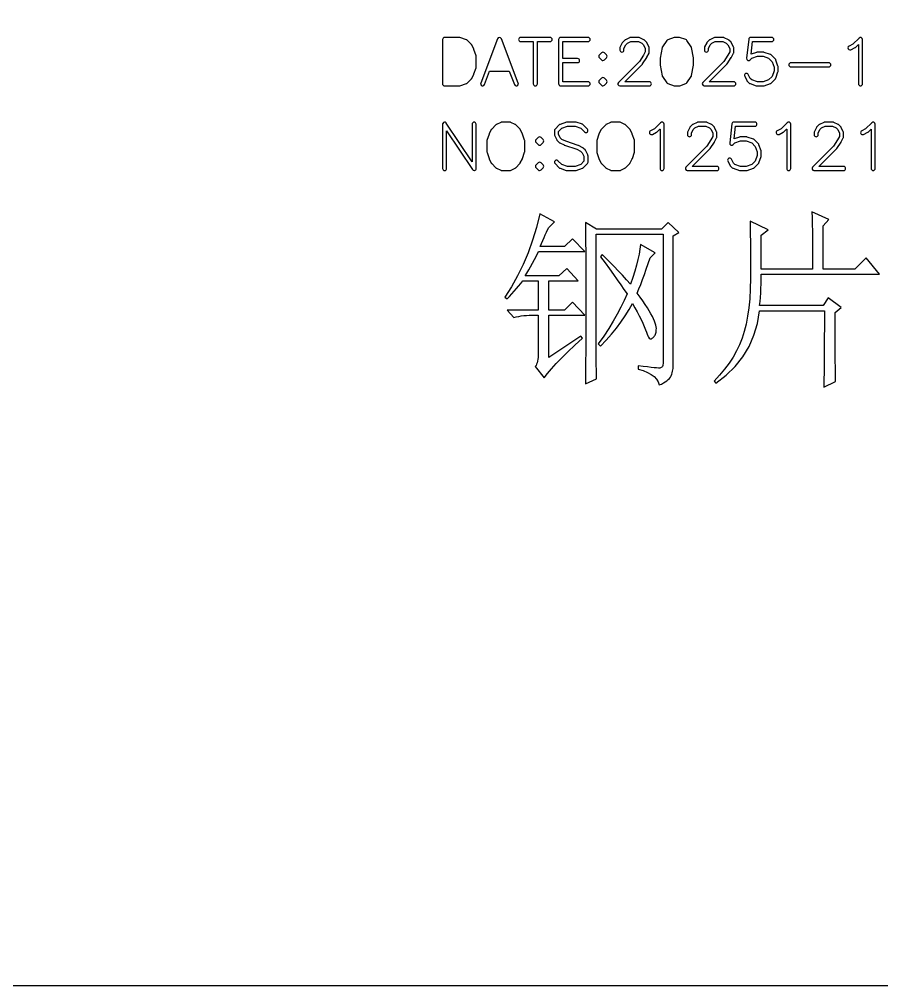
# Model space of a CAD drawing. Extents: x -190 to 190, y -140 to 140.
# Drawn here: x -86.2 to -22.4, y -140 to -68.4 of the extents above; entities that cross this region are included whole.
import ezdxf

# ---------------------------------------------------------------- set-up
doc = ezdxf.new("R2010")
doc.units = 0
doc.header["$MEASUREMENT"] = 0
doc.layers.get('0').update_dxf_attribs({"linetype": 'CONTINUOUS'})

msp = doc.modelspace()

# ---------------------------------------------------------------- linework, layer by layer
for points in [[(-189.999004, 135.00001, -0.414214), (-184.999004, 140), (-184.999004, 140), (185.000996, 140), (185.000996, 140, -0.414214), (190.000996, 135.00001), (190.000996, 135.00001), (190.000996, -135.00001), (190.000996, -135.00001, -0.414214), (185.000996, -140), (185.000996, -140), (-184.999004, -140), (-184.999004, -140, -0.414214), (-189.999004, -135.00001), (-189.999004, -135.00001), (-189.999004, 135.00001)], [(-53.571997, -69.79, 0.08168), (-53.62, -69.781997), (-53.62, -69.781997), (-54.712998, -69.781997), (-54.712998, -69.781997, 0.414214), (-54.862998, -69.931997), (-54.862998, -69.931997), (-54.862998, -73.201997), (-54.862998, -73.201997, 0.437807), (-54.712998, -73.363999), (-54.712998, -73.363999), (-53.62, -73.363999), (-53.62, -73.363999, 0.08168), (-53.571997, -73.356001), (-53.571997, -73.356001), (-53.102998, -73.198994), (-53.102998, -73.198994), (-53.1, -73.197998), (-53.1, -73.197998, 0.110021), (-53.045, -73.163003), (-53.045, -73.163003), (-52.731997, -72.851001), (-52.731997, -72.851001), (-52.731001, -72.849995), (-52.731001, -72.849995, 0.078239), (-52.703999, -72.811997), (-52.703999, -72.811997), (-52.547998, -72.498999), (-52.547998, -72.498999, 0.036011), (-52.54, -72.479004), (-52.54, -72.479004), (-52.386997, -72.02), (-52.386997, -72.02), (-52.386001, -72.019004), (-52.386001, -72.019004, 0.09386), (-52.375996, -71.964004), (-52.375996, -71.964004), (-52.375996, -71.181997), (-52.375996, -71.181997, 0.080077), (-52.383999, -71.135), (-52.383999, -71.135), (-52.537998, -70.671997), (-52.537998, -70.671997), (-52.537998, -70.671001), (-52.537998, -70.671001, 0.043398), (-52.547998, -70.647002), (-52.547998, -70.647002), (-52.701997, -70.338003), (-52.701997, -70.338003), (-52.701997, -70.336997), (-52.701997, -70.336997, 0.086601), (-52.731997, -70.295), (-52.731997, -70.295), (-53.045, -69.982998), (-53.045, -69.982998, 0.115361), (-53.102998, -69.946997), (-53.102998, -69.946997), (-53.571997, -69.79)], [(-50.511001, -69.879004, 0.69072), (-50.791001, -69.879004), (-50.791001, -69.879004), (-52.041001, -73.160996), (-52.041001, -73.160996, 1.000046), (-51.761001, -73.266997), (-51.761001, -73.266997), (-51.381001, -72.27), (-51.381001, -72.27), (-49.920996, -72.27), (-49.920996, -72.27), (-49.541001, -73.266997), (-49.541001, -73.266997, 1.000046), (-49.261001, -73.160996), (-49.261001, -73.160996), (-50.511001, -69.879004)], [(-46.901001, -70.082002, 1), (-46.901001, -69.781997), (-46.901001, -69.781997), (-49.088003, -69.781997), (-49.088003, -69.781997, 1), (-49.088003, -70.082002), (-49.088003, -70.082002), (-48.145, -70.082002), (-48.145, -70.082002), (-48.145, -73.214004), (-48.145, -73.214004, 1), (-47.845, -73.214004), (-47.845, -73.214004), (-47.845, -70.082002), (-47.845, -70.082002), (-46.901001, -70.082002)], [(-44.087998, -70.082002, 1), (-44.087998, -69.781997), (-44.087998, -69.781997), (-46.12, -69.781997), (-46.12, -69.781997, 0.414214), (-46.27, -69.931997), (-46.27, -69.931997), (-46.27, -73.201997), (-46.27, -73.201997, 0.437807), (-46.12, -73.363999), (-46.12, -73.363999), (-44.087998, -73.363999), (-44.087998, -73.363999, 1), (-44.087998, -73.063999), (-44.087998, -73.063999), (-45.97, -73.063999), (-45.97, -73.063999), (-45.97, -71.645), (-45.97, -71.645), (-44.87, -71.645), (-44.87, -71.645, 1), (-44.87, -71.345), (-44.87, -71.345), (-45.97, -71.345), (-45.97, -71.345), (-45.97, -70.082002), (-45.97, -70.082002), (-44.087998, -70.082002)], [(-40.270999, -69.797998, 0.116434), (-40.337998, -69.781997), (-40.337998, -69.781997), (-40.963003, -69.781997), (-40.963003, -69.781997, 0.116431), (-41.03, -69.797998), (-41.03, -69.797998), (-41.333003, -69.95), (-41.333003, -69.95), (-41.335, -69.950996), (-41.335, -69.950996, 0.095639), (-41.382002, -69.982998), (-41.382002, -69.982998), (-41.531997, -70.133003), (-41.531997, -70.133003, 0.094865), (-41.566001, -70.178003), (-41.566001, -70.178003), (-41.715, -70.476001), (-41.715, -70.476001), (-41.715, -70.477002), (-41.715, -70.477002, 0.141461), (-41.737998, -70.556997), (-41.737998, -70.556997), (-41.737998, -70.713999), (-41.737998, -70.713999, 1), (-41.437998, -70.713999), (-41.437998, -70.713999), (-41.437998, -70.592002), (-41.437998, -70.592002), (-41.437002, -70.591001), (-41.437002, -70.591001), (-41.308003, -70.332998), (-41.308003, -70.332998), (-41.187002, -70.211997), (-41.187002, -70.211997), (-41.185, -70.211001), (-41.185, -70.211001), (-40.927998, -70.082002), (-40.927998, -70.082002), (-40.373, -70.082002), (-40.373, -70.082002), (-40.117, -70.211001), (-40.117, -70.211001), (-40.115, -70.211997), (-40.115, -70.211997), (-39.993, -70.334004), (-39.993, -70.334004), (-39.863999, -70.591001), (-39.863999, -70.591001), (-39.863, -70.592002), (-39.863, -70.592002), (-39.863, -70.834004), (-39.863, -70.834004), (-39.997, -71.101001), (-39.997, -71.101001), (-39.997, -71.102002), (-39.997, -71.102002), (-40.298, -71.553999), (-40.298, -71.553999), (-40.298, -71.555005), (-40.298, -71.555005), (-41.851001, -73.108003), (-41.851001, -73.108003, 0.668179), (-41.745, -73.363999), (-41.745, -73.363999), (-39.557, -73.363999), (-39.557, -73.363999, 1), (-39.557, -73.063999), (-39.557, -73.063999), (-41.382998, -73.063999), (-41.382998, -73.063999), (-40.075, -71.755996), (-40.075, -71.755996, 0.047493), (-40.057, -71.733994), (-40.057, -71.733994), (-39.745, -71.264995), (-39.745, -71.264995, 0.030634), (-39.735999, -71.248999), (-39.735999, -71.248999), (-39.582, -70.942998), (-39.582, -70.942998), (-39.581001, -70.942002), (-39.581001, -70.942002, 0.125503), (-39.563, -70.869995), (-39.563, -70.869995), (-39.563, -70.556997), (-39.563, -70.556997, 0.116425), (-39.579001, -70.490005), (-39.579001, -70.490005), (-39.735999, -70.178003), (-39.735999, -70.178003, 0.080616), (-39.763999, -70.138999), (-39.763999, -70.138999), (-39.919998, -69.982998), (-39.919998, -69.982998, 0.080611), (-39.958999, -69.955), (-39.958999, -69.955), (-40.270999, -69.797998)], [(-37.322, -69.79, 0.081676), (-37.37, -69.781997), (-37.37, -69.781997), (-37.682, -69.781997), (-37.682, -69.781997, 0.081676), (-37.73, -69.79), (-37.73, -69.79), (-38.198999, -69.946997), (-38.198999, -69.946997, 0.166169), (-38.275999, -70.005996), (-38.275999, -70.005996), (-38.587998, -70.473999), (-38.587998, -70.473999, 0.096515), (-38.61, -70.527002), (-38.61, -70.527002), (-38.767, -71.308999), (-38.767, -71.308999, 0.050364), (-38.770002, -71.338994), (-38.770002, -71.338994), (-38.770002, -71.806997), (-38.770002, -71.806997, 0.05038), (-38.767, -71.837002), (-38.767, -71.837002), (-38.61, -72.618999), (-38.61, -72.618999, 0.096515), (-38.587998, -72.672002), (-38.587998, -72.672002), (-38.275999, -73.140005), (-38.275999, -73.140005, 0.166164), (-38.198999, -73.198994), (-38.198999, -73.198994), (-37.73, -73.356001), (-37.73, -73.356001, 0.054804), (-37.698, -73.362998), (-37.698, -73.362998), (-37.682, -73.363999), (-37.682, -73.363999), (-37.37, -73.363999), (-37.37, -73.363999, 0.092299), (-37.315999, -73.353999), (-37.315999, -73.353999), (-37.313, -73.352998), (-37.313, -73.352998), (-36.853, -73.198994), (-36.853, -73.198994, 0.166166), (-36.775999, -73.140005), (-36.775999, -73.140005), (-36.775, -73.138999), (-36.775, -73.138999), (-36.463, -72.672002), (-36.463, -72.672002, 0.118703), (-36.439001, -72.605996), (-36.439001, -72.605996), (-36.438, -72.605), (-36.438, -72.605), (-36.284998, -71.836001), (-36.284998, -71.836001, 0.06377), (-36.282, -71.797998), (-36.282, -71.797998), (-36.282, -71.338994), (-36.282, -71.338994, 0.06738), (-36.287, -71.299004), (-36.287, -71.299004), (-36.287, -71.298003), (-36.287, -71.298003), (-36.440999, -70.528003), (-36.440999, -70.528003, 0.100503), (-36.463999, -70.472998), (-36.463999, -70.472998), (-36.463999, -70.472002), (-36.463999, -70.472002), (-36.775999, -70.005996), (-36.775999, -70.005996, 0.182457), (-36.862002, -69.944004), (-36.862002, -69.944004), (-36.865, -69.943003), (-36.865, -69.943003), (-37.322, -69.79)], [(-34.021001, -69.797998, 0.116434), (-34.088, -69.781997), (-34.088, -69.781997), (-34.713, -69.781997), (-34.713, -69.781997, 0.116434), (-34.78, -69.797998), (-34.78, -69.797998), (-35.083, -69.95), (-35.083, -69.95), (-35.085, -69.950996), (-35.085, -69.950996, 0.095635), (-35.132, -69.982998), (-35.132, -69.982998), (-35.282002, -70.133003), (-35.282002, -70.133003, 0.094857), (-35.316001, -70.178003), (-35.316001, -70.178003), (-35.464998, -70.476001), (-35.464998, -70.476001), (-35.464998, -70.477002), (-35.464998, -70.477002, 0.141461), (-35.487998, -70.556997), (-35.487998, -70.556997), (-35.487998, -70.713999), (-35.487998, -70.713999, 1), (-35.188, -70.713999), (-35.188, -70.713999), (-35.188, -70.592002), (-35.188, -70.592002), (-35.187, -70.591001), (-35.187, -70.591001), (-35.057998, -70.332998), (-35.057998, -70.332998), (-34.937002, -70.211997), (-34.937002, -70.211997), (-34.935002, -70.211001), (-34.935002, -70.211001), (-34.678, -70.082002), (-34.678, -70.082002), (-34.123, -70.082002), (-34.123, -70.082002), (-33.867002, -70.211001), (-33.867002, -70.211001), (-33.865, -70.211997), (-33.865, -70.211997), (-33.743, -70.334004), (-33.743, -70.334004), (-33.613999, -70.591001), (-33.613999, -70.591001), (-33.613, -70.592002), (-33.613, -70.592002), (-33.613, -70.834004), (-33.613, -70.834004), (-33.747, -71.101001), (-33.747, -71.101001), (-33.747, -71.102002), (-33.747, -71.102002), (-34.047998, -71.553999), (-34.047998, -71.553999), (-34.047998, -71.555005), (-34.047998, -71.555005), (-35.601001, -73.108003), (-35.601001, -73.108003, 0.668174), (-35.494998, -73.363999), (-35.494998, -73.363999), (-33.307002, -73.363999), (-33.307002, -73.363999, 1), (-33.307002, -73.063999), (-33.307002, -73.063999), (-35.133, -73.063999), (-35.133, -73.063999), (-33.826001, -71.756997), (-33.826001, -71.756997, 0.049861), (-33.806997, -71.733994), (-33.806997, -71.733994), (-33.495002, -71.264995), (-33.495002, -71.264995, 0.030634), (-33.486001, -71.248999), (-33.486001, -71.248999), (-33.332002, -70.942998), (-33.332002, -70.942998), (-33.330999, -70.942002), (-33.330999, -70.942002, 0.125499), (-33.312998, -70.869995), (-33.312998, -70.869995), (-33.312998, -70.556997), (-33.312998, -70.556997, 0.116421), (-33.328999, -70.490005), (-33.328999, -70.490005), (-33.486001, -70.178003), (-33.486001, -70.178003, 0.080618), (-33.514001, -70.138999), (-33.514001, -70.138999), (-33.67, -69.982998), (-33.67, -69.982998, 0.080612), (-33.709001, -69.955), (-33.709001, -69.955), (-34.021001, -69.797998)], [(-30.495, -70.082002, 1), (-30.495, -69.781997), (-30.495, -69.781997), (-32.057, -69.781997), (-32.057, -69.781997, 0.381314), (-32.205999, -69.914995), (-32.205999, -69.914995), (-32.362, -71.322002), (-32.362, -71.322002, 0.738739), (-32.099001, -71.437002), (-32.099001, -71.437002), (-32.097998, -71.436001), (-32.097998, -71.436001), (-31.975999, -71.313003), (-31.975999, -71.313003), (-31.973999, -71.312002), (-31.973999, -71.312002), (-31.565, -71.176001), (-31.565, -71.176001), (-31.143, -71.176001), (-31.143, -71.176001), (-30.734001, -71.312002), (-30.734001, -71.312002), (-30.732, -71.313003), (-30.732, -71.313003), (-30.469001, -71.576001), (-30.469001, -71.576001), (-30.333, -71.985), (-30.333, -71.985), (-30.332, -71.985996), (-30.332, -71.985996), (-30.332, -72.251997), (-30.332, -72.251997), (-30.468, -72.662002), (-30.468, -72.662002), (-30.468, -72.663003), (-30.468, -72.663003), (-30.731001, -72.925), (-30.731001, -72.925), (-30.732, -72.926001), (-30.732, -72.926001), (-31.144001, -73.063999), (-31.144001, -73.063999), (-31.564001, -73.063999), (-31.564001, -73.063999), (-31.975999, -72.926001), (-31.975999, -72.926001), (-32.090999, -72.811001), (-32.090999, -72.811001), (-32.090999, -72.81), (-32.090999, -72.81), (-32.235999, -72.521997), (-32.235999, -72.521997, 0.99996), (-32.503999, -72.655996), (-32.503999, -72.655996), (-32.35, -72.962998), (-32.35, -72.962998), (-32.349001, -72.963999), (-32.349001, -72.963999, 0.088131), (-32.318999, -73.007002), (-32.318999, -73.007002), (-32.170002, -73.156001), (-32.170002, -73.156001, 0.132104), (-32.105, -73.198994), (-32.105, -73.198994), (-31.645, -73.352998), (-31.645, -73.352998), (-31.642002, -73.353999), (-31.642002, -73.353999, 0.092299), (-31.588, -73.363999), (-31.588, -73.363999), (-31.12, -73.363999), (-31.12, -73.363999, 0.081676), (-31.072, -73.356001), (-31.072, -73.356001), (-30.602998, -73.198994), (-30.602998, -73.198994), (-30.6, -73.197998), (-30.6, -73.197998, 0.110022), (-30.545, -73.163003), (-30.545, -73.163003), (-30.232, -72.851001), (-30.232, -72.851001, 0.116969), (-30.196001, -72.792002), (-30.196001, -72.792002), (-30.043, -72.332002), (-30.043, -72.332002), (-30.042, -72.330996), (-30.042, -72.330996, 0.09386), (-30.032, -72.275996), (-30.032, -72.275996), (-30.032, -71.964004), (-30.032, -71.964004, 0.080094), (-30.04, -71.916997), (-30.04, -71.916997), (-30.193999, -71.452998), (-30.193999, -71.452998), (-30.193999, -71.451997), (-30.193999, -71.451997, 0.12444), (-30.232, -71.388999), (-30.232, -71.388999), (-30.545, -71.075996), (-30.545, -71.075996, 0.11697), (-30.603999, -71.039995), (-30.603999, -71.039995), (-31.063999, -70.886997), (-31.063999, -70.886997), (-31.066001, -70.886001), (-31.066001, -70.886001, 0.092295), (-31.12, -70.876001), (-31.12, -70.876001), (-31.588, -70.876001), (-31.588, -70.876001, 0.080087), (-31.635002, -70.883999), (-31.635002, -70.883999), (-32.023, -71.012998), (-32.023, -71.012998), (-32.026001, -71.012998), (-32.026001, -71.012998), (-31.923, -70.082002), (-31.923, -70.082002), (-30.495, -70.082002)], [(-23.782, -69.931997, 0.668187), (-24.038, -69.826001), (-24.038, -69.826001), (-24.49, -70.277998), (-24.49, -70.277998), (-24.78, -70.422998), (-24.78, -70.422998, 1.000007), (-24.645999, -70.690996), (-24.645999, -70.690996), (-24.334001, -70.534995), (-24.334001, -70.534995, 0.094851), (-24.289001, -70.501001), (-24.289001, -70.501001), (-24.083, -70.295), (-24.083, -70.295), (-24.082, -70.295), (-24.082, -70.295), (-24.082, -73.214004), (-24.082, -73.214004, 1), (-23.782, -73.214004), (-23.782, -73.214004), (-23.782, -69.931997)], [(-42.888999, -70.92, 0.414227), (-43.101001, -70.92), (-43.101001, -70.92), (-43.256997, -71.075996), (-43.256997, -71.075996, 0.411464), (-43.257998, -71.286997), (-43.257998, -71.286997), (-43.256997, -71.287998), (-43.256997, -71.287998), (-43.101001, -71.445005), (-43.101001, -71.445005, 0.433647), (-42.881997, -71.437998), (-42.881997, -71.437998), (-42.732002, -71.287998), (-42.732002, -71.287998, 0.433662), (-42.738999, -71.069004), (-42.738999, -71.069004), (-42.74, -71.067998), (-42.74, -71.067998), (-42.888999, -70.92)], [(-26.276001, -71.957002, 1), (-26.276001, -71.657002), (-26.276001, -71.657002), (-29.088, -71.657002), (-29.088, -71.657002, 1), (-29.088, -71.957002), (-29.088, -71.957002), (-26.276001, -71.957002)], [(-42.888999, -72.794995, 0.4142), (-43.101001, -72.794995), (-43.101001, -72.794995), (-43.256997, -72.950996), (-43.256997, -72.950996, 0.414234), (-43.256997, -73.163003), (-43.256997, -73.163003), (-43.101001, -73.32), (-43.101001, -73.32, 0.433682), (-42.881997, -73.312998), (-42.881997, -73.312998), (-42.732002, -73.163003), (-42.732002, -73.163003, 0.433675), (-42.738999, -72.943999), (-42.738999, -72.943999), (-42.74, -72.943003), (-42.74, -72.943003), (-42.888999, -72.794995)], [(-52.375996, -76.201997, 1), (-52.676001, -76.201997), (-52.676001, -76.201997), (-52.676001, -78.988003), (-52.676001, -78.988003), (-54.588003, -76.118999), (-54.588003, -76.118999, 0.00834), (-54.591001, -76.114995), (-54.591001, -76.114995), (-54.591001, -76.113999), (-54.591001, -76.113999, 0.581421), (-54.851001, -76.141997), (-54.851001, -76.141997), (-54.851001, -76.142998), (-54.851001, -76.142998, 0.101346), (-54.862998, -76.201997), (-54.862998, -76.201997), (-54.862998, -79.483999), (-54.862998, -79.483999, 1), (-54.563003, -79.483999), (-54.563003, -79.483999), (-54.563003, -76.697998), (-54.563003, -76.697998), (-52.656001, -79.559995), (-52.656001, -79.559995), (-52.655, -79.561001), (-52.655, -79.561001, 0.264054), (-52.526001, -79.634004), (-52.526001, -79.634004), (-52.507998, -79.632998), (-52.507998, -79.632998, 0.402429), (-52.375996, -79.471997), (-52.375996, -79.471997), (-52.375996, -76.201997)], [(-49.802998, -76.067998, 0.116438), (-49.87, -76.052002), (-49.87, -76.052002), (-50.495, -76.052002), (-50.495, -76.052002, 0.116431), (-50.561997, -76.067998), (-50.561997, -76.067998), (-50.873999, -76.225), (-50.873999, -76.225, 0.08061), (-50.912998, -76.252998), (-50.912998, -76.252998), (-51.226001, -76.564995), (-51.226001, -76.564995, 0.086609), (-51.256001, -76.606997), (-51.256001, -76.606997), (-51.256001, -76.608003), (-51.256001, -76.608003), (-51.41, -76.917002), (-51.41, -76.917002, 0.04339), (-51.42, -76.940996), (-51.42, -76.940996), (-51.42, -76.941997), (-51.42, -76.941997), (-51.573999, -77.405), (-51.573999, -77.405, 0.080077), (-51.582002, -77.451997), (-51.582002, -77.451997), (-51.582002, -78.234004), (-51.582002, -78.234004, 0.09386), (-51.571997, -78.289004), (-51.571997, -78.289004), (-51.571001, -78.29), (-51.571001, -78.29), (-51.417998, -78.748999), (-51.417998, -78.748999, 0.034518), (-51.41, -78.767998), (-51.41, -78.767998), (-51.41, -78.768999), (-51.41, -78.768999), (-51.253999, -79.081997), (-51.253999, -79.081997, 0.080615), (-51.226001, -79.121001), (-51.226001, -79.121001), (-50.912998, -79.433003), (-50.912998, -79.433003, 0.080608), (-50.873999, -79.461001), (-50.873999, -79.461001), (-50.561997, -79.617998), (-50.561997, -79.617998, 0.116431), (-50.495, -79.634004), (-50.495, -79.634004), (-49.87, -79.634004), (-49.87, -79.634004, 0.135349), (-49.793003, -79.612998), (-49.793003, -79.612998), (-49.791001, -79.612002), (-49.791001, -79.612002), (-49.49, -79.461001), (-49.49, -79.461001, 0.094863), (-49.445, -79.426997), (-49.445, -79.426997), (-49.138999, -79.121001), (-49.138999, -79.121001, 0.088129), (-49.108999, -79.077998), (-49.108999, -79.077998), (-49.107998, -79.076997), (-49.107998, -79.076997), (-48.953999, -78.768999), (-48.953999, -78.768999, 0.053495), (-48.942998, -78.739004), (-48.942998, -78.739004), (-48.942002, -78.737998), (-48.942002, -78.737998), (-48.79, -78.281001), (-48.79, -78.281001, 0.080077), (-48.781997, -78.234004), (-48.781997, -78.234004), (-48.781997, -77.451997), (-48.781997, -77.451997, 0.101338), (-48.793999, -77.393003), (-48.793999, -77.393003), (-48.793999, -77.391997), (-48.793999, -77.391997), (-48.946001, -76.936997), (-48.946001, -76.936997, 0.049502), (-48.957998, -76.909995), (-48.957998, -76.909995), (-48.957998, -76.908999), (-48.957998, -76.908999), (-49.111001, -76.603999), (-49.111001, -76.603999, 0.094858), (-49.145, -76.558999), (-49.145, -76.558999), (-49.451001, -76.252998), (-49.451001, -76.252998, 0.095634), (-49.497998, -76.220996), (-49.497998, -76.220996), (-49.5, -76.22), (-49.5, -76.22), (-49.802998, -76.067998)], [(-44.977998, -76.059995, 0.081677), (-45.026001, -76.052002), (-45.026001, -76.052002), (-45.651001, -76.052002), (-45.651001, -76.052002, 0.081669), (-45.698999, -76.059995), (-45.698999, -76.059995), (-46.167998, -76.217002), (-46.167998, -76.217002, 0.11537), (-46.226001, -76.252998), (-46.226001, -76.252998), (-46.537998, -76.564995), (-46.537998, -76.564995, 0.198918), (-46.581997, -76.670996), (-46.581997, -76.670996), (-46.581997, -76.984004), (-46.581997, -76.984004, 0.125478), (-46.564004, -77.055996), (-46.564004, -77.055996), (-46.562998, -77.056997), (-46.562998, -77.056997), (-46.41, -77.362998), (-46.41, -77.362998, 0.08062), (-46.381997, -77.402002), (-46.381997, -77.402002), (-46.226001, -77.558003), (-46.226001, -77.558003, 0.080613), (-46.186997, -77.586001), (-46.186997, -77.586001), (-45.873999, -77.743003), (-45.873999, -77.743003, 0.039718), (-45.851997, -77.752002), (-45.851997, -77.752002), (-45.848003, -77.752998), (-45.848003, -77.752998), (-44.932002, -78.057998), (-44.932002, -78.057998), (-44.929004, -78.059004), (-44.929004, -78.059004), (-44.647998, -78.198999), (-44.647998, -78.198999), (-44.646001, -78.199995), (-44.646001, -78.199995), (-44.525, -78.322002), (-44.525, -78.322002), (-44.523999, -78.322998), (-44.523999, -78.322998), (-44.395996, -78.578999), (-44.395996, -78.578999), (-44.395, -78.58), (-44.395, -78.58), (-44.395, -78.952998), (-44.395, -78.952998), (-44.637998, -79.196001), (-44.637998, -79.196001), (-45.05, -79.333999), (-45.05, -79.333999), (-45.627002, -79.333999), (-45.627002, -79.333999), (-46.038999, -79.196001), (-46.038999, -79.196001), (-46.326001, -78.909004), (-46.326001, -78.909004, 1.000023), (-46.537998, -79.121001), (-46.537998, -79.121001), (-46.232998, -79.425996), (-46.232998, -79.425996, 0.132114), (-46.167998, -79.469004), (-46.167998, -79.469004), (-45.708003, -79.622998), (-45.708003, -79.622998), (-45.705, -79.623999), (-45.705, -79.623999, 0.092292), (-45.651001, -79.634004), (-45.651001, -79.634004), (-45.026001, -79.634004), (-45.026001, -79.634004), (-45.01, -79.632998), (-45.01, -79.632998, 0.054806), (-44.977998, -79.626001), (-44.977998, -79.626001), (-44.508999, -79.469004), (-44.508999, -79.469004), (-44.505996, -79.467998), (-44.505996, -79.467998, 0.110019), (-44.450996, -79.433003), (-44.450996, -79.433003), (-44.139004, -79.121001), (-44.139004, -79.121001, 0.198918), (-44.095, -79.015), (-44.095, -79.015), (-44.095, -78.546001), (-44.095, -78.546001, 0.116434), (-44.110996, -78.478999), (-44.110996, -78.478999), (-44.266997, -78.166997), (-44.266997, -78.166997, 0.080604), (-44.295, -78.128003), (-44.295, -78.128003), (-44.450996, -77.970996), (-44.450996, -77.970996, 0.080612), (-44.49, -77.942998), (-44.49, -77.942998), (-44.803003, -77.786997), (-44.803003, -77.786997), (-44.803999, -77.786997), (-44.803999, -77.786997, 0.034515), (-44.822998, -77.779004), (-44.822998, -77.779004), (-45.747998, -77.471001), (-45.747998, -77.471001), (-45.75, -77.469995), (-45.75, -77.469995), (-46.030996, -77.329004), (-46.030996, -77.329004), (-46.153003, -77.206997), (-46.153003, -77.206997), (-46.153003, -77.206001), (-46.153003, -77.206001), (-46.282002, -76.948003), (-46.282002, -76.948003), (-46.282002, -76.733003), (-46.282002, -76.733003), (-46.038999, -76.49), (-46.038999, -76.49), (-46.036001, -76.489004), (-46.036001, -76.489004), (-45.627002, -76.352002), (-45.627002, -76.352002), (-45.05, -76.352002), (-45.05, -76.352002), (-44.641001, -76.489004), (-44.641001, -76.489004), (-44.637998, -76.49), (-44.637998, -76.49), (-44.351001, -76.776997), (-44.351001, -76.776997, 1.000012), (-44.139004, -76.564995), (-44.139004, -76.564995), (-44.450996, -76.252998), (-44.450996, -76.252998, 0.126068), (-44.515, -76.215), (-44.515, -76.215), (-44.518003, -76.213999), (-44.518003, -76.213999), (-44.977998, -76.059995)], [(-41.677998, -76.067998, 0.116438), (-41.745, -76.052002), (-41.745, -76.052002), (-42.37, -76.052002), (-42.37, -76.052002, 0.116431), (-42.436997, -76.067998), (-42.436997, -76.067998), (-42.748999, -76.225), (-42.748999, -76.225, 0.08061), (-42.787998, -76.252998), (-42.787998, -76.252998), (-43.101001, -76.564995), (-43.101001, -76.564995, 0.086609), (-43.131001, -76.606997), (-43.131001, -76.606997), (-43.131001, -76.608003), (-43.131001, -76.608003), (-43.285, -76.917002), (-43.285, -76.917002, 0.043391), (-43.295, -76.940996), (-43.295, -76.940996), (-43.295, -76.941997), (-43.295, -76.941997), (-43.448999, -77.405), (-43.448999, -77.405, 0.080077), (-43.457002, -77.451997), (-43.457002, -77.451997), (-43.457002, -78.234004), (-43.457002, -78.234004, 0.09386), (-43.446997, -78.289004), (-43.446997, -78.289004), (-43.446001, -78.29), (-43.446001, -78.29), (-43.292998, -78.748999), (-43.292998, -78.748999, 0.034519), (-43.285, -78.767998), (-43.285, -78.767998), (-43.285, -78.768999), (-43.285, -78.768999), (-43.128999, -79.081997), (-43.128999, -79.081997, 0.080615), (-43.101001, -79.121001), (-43.101001, -79.121001), (-42.787998, -79.433003), (-42.787998, -79.433003, 0.080608), (-42.748999, -79.461001), (-42.748999, -79.461001), (-42.436997, -79.617998), (-42.436997, -79.617998, 0.0894), (-42.386001, -79.632998), (-42.386001, -79.632998), (-42.37, -79.634004), (-42.37, -79.634004), (-41.745, -79.634004), (-41.745, -79.634004, 0.135349), (-41.668003, -79.612998), (-41.668003, -79.612998), (-41.666001, -79.612002), (-41.666001, -79.612002), (-41.365, -79.461001), (-41.365, -79.461001, 0.094863), (-41.32, -79.426997), (-41.32, -79.426997), (-41.013999, -79.121001), (-41.013999, -79.121001, 0.088129), (-40.983999, -79.077998), (-40.983999, -79.077998), (-40.982998, -79.076997), (-40.982998, -79.076997), (-40.828999, -78.768999), (-40.828999, -78.768999, 0.053495), (-40.817998, -78.739004), (-40.817998, -78.739004), (-40.817, -78.737998), (-40.817, -78.737998), (-40.665, -78.281001), (-40.665, -78.281001, 0.086796), (-40.657, -78.23), (-40.657, -78.23), (-40.657, -77.451997), (-40.657, -77.451997, 0.10134), (-40.669001, -77.393003), (-40.669001, -77.393003), (-40.669001, -77.391997), (-40.669001, -77.391997), (-40.821001, -76.936997), (-40.821001, -76.936997, 0.049504), (-40.833, -76.909995), (-40.833, -76.909995), (-40.833, -76.908999), (-40.833, -76.908999), (-40.986001, -76.603999), (-40.986001, -76.603999, 0.094858), (-41.02, -76.558999), (-41.02, -76.558999), (-41.326001, -76.252998), (-41.326001, -76.252998, 0.095634), (-41.372998, -76.220996), (-41.372998, -76.220996), (-41.375, -76.22), (-41.375, -76.22), (-41.677998, -76.067998)], [(-38.47, -76.201997, 0.668174), (-38.725999, -76.095996), (-38.725999, -76.095996), (-39.175999, -76.546997), (-39.175999, -76.546997), (-39.177, -76.548003), (-39.177, -76.548003), (-39.468, -76.692998), (-39.468, -76.692998, 0.999985), (-39.333999, -76.961001), (-39.333999, -76.961001), (-39.021001, -76.805005), (-39.021001, -76.805005, 0.094861), (-38.975999, -76.771001), (-38.975999, -76.771001), (-38.771001, -76.566001), (-38.771001, -76.566001), (-38.770002, -76.566001), (-38.770002, -76.566001), (-38.770002, -79.483999), (-38.770002, -79.483999, 1), (-38.47, -79.483999), (-38.47, -79.483999), (-38.47, -76.201997)], [(-35.271001, -76.067998, 0.116434), (-35.338, -76.052002), (-35.338, -76.052002), (-35.962998, -76.052002), (-35.962998, -76.052002, 0.116434), (-36.029998, -76.067998), (-36.029998, -76.067998), (-36.332998, -76.22), (-36.332998, -76.22), (-36.335, -76.220996), (-36.335, -76.220996, 0.095642), (-36.382002, -76.252998), (-36.382002, -76.252998), (-36.532, -76.402998), (-36.532, -76.402998, 0.094869), (-36.566001, -76.448003), (-36.566001, -76.448003), (-36.715, -76.746001), (-36.715, -76.746001), (-36.715, -76.747002), (-36.715, -76.747002, 0.141456), (-36.738, -76.826997), (-36.738, -76.826997), (-36.738, -76.984004), (-36.738, -76.984004, 1), (-36.438, -76.984004), (-36.438, -76.984004), (-36.438, -76.862002), (-36.438, -76.862002), (-36.437002, -76.861001), (-36.437002, -76.861001), (-36.308003, -76.603003), (-36.308003, -76.603003), (-36.187, -76.481997), (-36.187, -76.481997), (-36.185, -76.481001), (-36.185, -76.481001), (-35.928, -76.352002), (-35.928, -76.352002), (-35.372998, -76.352002), (-35.372998, -76.352002), (-35.117, -76.481001), (-35.117, -76.481001), (-35.115, -76.481997), (-35.115, -76.481997), (-34.993, -76.603999), (-34.993, -76.603999), (-34.864001, -76.861001), (-34.864001, -76.861001), (-34.862998, -76.862002), (-34.862998, -76.862002), (-34.862998, -77.104004), (-34.862998, -77.104004), (-34.997002, -77.371001), (-34.997002, -77.371001), (-34.997002, -77.372002), (-34.997002, -77.372002), (-35.298, -77.823994), (-35.298, -77.823994), (-35.298, -77.825), (-35.298, -77.825), (-36.851001, -79.378003), (-36.851001, -79.378003, 0.630155), (-36.761001, -79.632998), (-36.761001, -79.632998), (-36.745, -79.634004), (-36.745, -79.634004), (-34.557, -79.634004), (-34.557, -79.634004, 1), (-34.557, -79.333999), (-34.557, -79.333999), (-36.383, -79.333999), (-36.383, -79.333999), (-35.075002, -78.025996), (-35.075002, -78.025996, 0.04748), (-35.057002, -78.004004), (-35.057002, -78.004004), (-34.745, -77.535005), (-34.745, -77.535005), (-34.745, -77.533999), (-34.745, -77.533999, 0.029246), (-34.736001, -77.518999), (-34.736001, -77.518999), (-34.582, -77.212998), (-34.582, -77.212998), (-34.580999, -77.211997), (-34.580999, -77.211997, 0.125477), (-34.563, -77.140005), (-34.563, -77.140005), (-34.563, -76.826997), (-34.563, -76.826997, 0.116431), (-34.579001, -76.76), (-34.579001, -76.76), (-34.736001, -76.448003), (-34.736001, -76.448003, 0.080618), (-34.763999, -76.408999), (-34.763999, -76.408999), (-34.92, -76.252998), (-34.92, -76.252998, 0.080611), (-34.958999, -76.225), (-34.958999, -76.225), (-35.271001, -76.067998)], [(-31.745002, -76.352002, 1), (-31.745002, -76.052002), (-31.745002, -76.052002), (-33.307002, -76.052002), (-33.307002, -76.052002, 0.381333), (-33.456001, -76.185005), (-33.456001, -76.185005), (-33.612002, -77.592002), (-33.612002, -77.592002, 0.738791), (-33.348999, -77.707002), (-33.348999, -77.707002), (-33.348, -77.706001), (-33.348, -77.706001), (-33.225999, -77.582998), (-33.225999, -77.582998), (-33.224001, -77.582002), (-33.224001, -77.582002), (-32.814998, -77.446001), (-32.814998, -77.446001), (-32.393, -77.446001), (-32.393, -77.446001), (-31.984001, -77.582002), (-31.984001, -77.582002), (-31.982002, -77.582998), (-31.982002, -77.582998), (-31.718999, -77.845996), (-31.718999, -77.845996), (-31.583, -78.255), (-31.583, -78.255), (-31.582002, -78.255996), (-31.582002, -78.255996), (-31.582002, -78.521997), (-31.582002, -78.521997), (-31.718, -78.932002), (-31.718, -78.932002), (-31.718, -78.933003), (-31.718, -78.933003), (-31.980999, -79.195), (-31.980999, -79.195), (-31.982002, -79.196001), (-31.982002, -79.196001), (-32.393999, -79.333999), (-32.393999, -79.333999), (-32.813999, -79.333999), (-32.813999, -79.333999), (-33.225999, -79.196001), (-33.225999, -79.196001), (-33.341001, -79.081001), (-33.341001, -79.081001), (-33.341001, -79.08), (-33.341001, -79.08), (-33.486001, -78.791997), (-33.486001, -78.791997, 0.999985), (-33.753999, -78.925996), (-33.753999, -78.925996), (-33.6, -79.232998), (-33.6, -79.232998), (-33.599001, -79.233994), (-33.599001, -79.233994, 0.088136), (-33.569001, -79.277002), (-33.569001, -79.277002), (-33.42, -79.425996), (-33.42, -79.425996, 0.13211), (-33.355002, -79.469004), (-33.355002, -79.469004), (-32.895, -79.622998), (-32.895, -79.622998), (-32.892, -79.623999), (-32.892, -79.623999, 0.092296), (-32.837998, -79.634004), (-32.837998, -79.634004), (-32.37, -79.634004), (-32.37, -79.634004), (-32.354001, -79.632998), (-32.354001, -79.632998, 0.054806), (-32.322, -79.626001), (-32.322, -79.626001), (-31.853, -79.469004), (-31.853, -79.469004, 0.115366), (-31.795, -79.433003), (-31.795, -79.433003), (-31.482, -79.121001), (-31.482, -79.121001), (-31.481001, -79.120005), (-31.481001, -79.120005, 0.114585), (-31.445999, -79.062002), (-31.445999, -79.062002), (-31.293, -78.602002), (-31.293, -78.602002), (-31.292, -78.601001), (-31.292, -78.601001, 0.09386), (-31.282, -78.546001), (-31.282, -78.546001), (-31.282, -78.234004), (-31.282, -78.234004, 0.080093), (-31.289998, -78.186997), (-31.289998, -78.186997), (-31.443999, -77.722998), (-31.443999, -77.722998), (-31.443999, -77.721997), (-31.443999, -77.721997, 0.12443), (-31.482, -77.659004), (-31.482, -77.659004), (-31.795, -77.345996), (-31.795, -77.345996, 0.116965), (-31.853999, -77.310005), (-31.853999, -77.310005), (-32.313999, -77.156997), (-32.313999, -77.156997), (-32.315999, -77.156001), (-32.315999, -77.156001, 0.092299), (-32.37, -77.146001), (-32.37, -77.146001), (-32.837998, -77.146001), (-32.837998, -77.146001, 0.08009), (-32.885, -77.154004), (-32.885, -77.154004), (-33.273, -77.283003), (-33.273, -77.283003), (-33.275999, -77.283003), (-33.275999, -77.283003), (-33.172998, -76.352002), (-33.172998, -76.352002), (-31.745002, -76.352002)], [(-29.095, -76.201997, 0.668174), (-29.350999, -76.095996), (-29.350999, -76.095996), (-29.801001, -76.546997), (-29.801001, -76.546997), (-29.802, -76.548003), (-29.802, -76.548003), (-30.093, -76.692998), (-30.093, -76.692998, 0.999993), (-29.959001, -76.961001), (-29.959001, -76.961001), (-29.646001, -76.805005), (-29.646001, -76.805005, 0.09486), (-29.601001, -76.771001), (-29.601001, -76.771001), (-29.395999, -76.566001), (-29.395999, -76.566001), (-29.395, -76.566001), (-29.395, -76.566001), (-29.395, -79.483999), (-29.395, -79.483999, 1), (-29.095, -79.483999), (-29.095, -79.483999), (-29.095, -76.201997)], [(-25.895999, -76.067998, 0.116434), (-25.962998, -76.052002), (-25.962998, -76.052002), (-26.588, -76.052002), (-26.588, -76.052002, 0.116434), (-26.655, -76.067998), (-26.655, -76.067998), (-26.958, -76.22), (-26.958, -76.22), (-26.96, -76.220996), (-26.96, -76.220996, 0.095638), (-27.007, -76.252998), (-27.007, -76.252998), (-27.157, -76.402998), (-27.157, -76.402998, 0.094868), (-27.191001, -76.448003), (-27.191001, -76.448003), (-27.34, -76.746001), (-27.34, -76.746001), (-27.34, -76.747002), (-27.34, -76.747002, 0.141459), (-27.363, -76.826997), (-27.363, -76.826997), (-27.363, -76.984004), (-27.363, -76.984004, 1), (-27.062998, -76.984004), (-27.062998, -76.984004), (-27.062998, -76.862002), (-27.062998, -76.862002), (-27.062, -76.861001), (-27.062, -76.861001), (-26.933, -76.603003), (-26.933, -76.603003), (-26.812, -76.481997), (-26.812, -76.481997), (-26.81, -76.481001), (-26.81, -76.481001), (-26.553, -76.352002), (-26.553, -76.352002), (-25.998, -76.352002), (-25.998, -76.352002), (-25.742, -76.481001), (-25.742, -76.481001), (-25.74, -76.481997), (-25.74, -76.481997), (-25.618, -76.603999), (-25.618, -76.603999), (-25.489001, -76.861001), (-25.489001, -76.861001), (-25.488, -76.862002), (-25.488, -76.862002), (-25.488, -77.104004), (-25.488, -77.104004), (-25.622, -77.371001), (-25.622, -77.371001), (-25.622, -77.372002), (-25.622, -77.372002), (-25.923, -77.823994), (-25.923, -77.823994), (-25.923, -77.825), (-25.923, -77.825), (-27.475999, -79.378003), (-27.475999, -79.378003, 0.630159), (-27.386001, -79.632998), (-27.386001, -79.632998), (-27.37, -79.634004), (-27.37, -79.634004), (-25.182, -79.634004), (-25.182, -79.634004, 1), (-25.182, -79.333999), (-25.182, -79.333999), (-27.008, -79.333999), (-27.008, -79.333999), (-25.7, -78.025996), (-25.7, -78.025996, 0.047479), (-25.682, -78.004004), (-25.682, -78.004004), (-25.37, -77.535005), (-25.37, -77.535005, 0.030648), (-25.360999, -77.518999), (-25.360999, -77.518999), (-25.207, -77.212998), (-25.207, -77.212998), (-25.205999, -77.211997), (-25.205999, -77.211997, 0.125477), (-25.187998, -77.140005), (-25.187998, -77.140005), (-25.187998, -76.826997), (-25.187998, -76.826997, 0.116429), (-25.203999, -76.76), (-25.203999, -76.76), (-25.360999, -76.448003), (-25.360999, -76.448003, 0.080622), (-25.389001, -76.408999), (-25.389001, -76.408999), (-25.545, -76.252998), (-25.545, -76.252998, 0.08061), (-25.583999, -76.225), (-25.583999, -76.225), (-25.895999, -76.067998)], [(-22.845, -76.201997, 0.668179), (-23.101001, -76.095996), (-23.101001, -76.095996), (-23.551001, -76.546997), (-23.551001, -76.546997), (-23.552, -76.548003), (-23.552, -76.548003), (-23.843, -76.692998), (-23.843, -76.692998, 1), (-23.708999, -76.961001), (-23.708999, -76.961001), (-23.396001, -76.805005), (-23.396001, -76.805005, 0.094859), (-23.351001, -76.771001), (-23.351001, -76.771001), (-23.146001, -76.566001), (-23.146001, -76.566001), (-23.145, -76.566001), (-23.145, -76.566001), (-23.145, -79.483999), (-23.145, -79.483999, 1), (-22.845, -79.483999), (-22.845, -79.483999), (-22.845, -76.201997)], [(-47.576001, -77.189995, 0.414214), (-47.788003, -77.189995), (-47.788003, -77.189995), (-47.943999, -77.345996), (-47.943999, -77.345996, 0.411451), (-47.945, -77.556997), (-47.945, -77.556997), (-47.943999, -77.558003), (-47.943999, -77.558003), (-47.788003, -77.715), (-47.788003, -77.715, 0.433682), (-47.568999, -77.707998), (-47.568999, -77.707998), (-47.568003, -77.707002), (-47.568003, -77.707002), (-47.42, -77.558003), (-47.42, -77.558003, 0.433675), (-47.426997, -77.338999), (-47.426997, -77.338999), (-47.576001, -77.189995)], [(-47.576001, -79.065005, 0.414227), (-47.788003, -79.065005), (-47.788003, -79.065005), (-47.943999, -79.221001), (-47.943999, -79.221001, 0.411451), (-47.945, -79.432002), (-47.945, -79.432002), (-47.943999, -79.433003), (-47.943999, -79.433003), (-47.788003, -79.59), (-47.788003, -79.59, 0.433668), (-47.568999, -79.582998), (-47.568999, -79.582998), (-47.568003, -79.581997), (-47.568003, -79.581997), (-47.42, -79.433003), (-47.42, -79.433003, 0.433675), (-47.426997, -79.213999), (-47.426997, -79.213999), (-47.576001, -79.065005)]]:
    msp.add_lwpolyline(points, format="xyb")
for points in [[(-47.668999, -82.850996), (-47.916001, -83.843994), (-47.916001, -83.843994), (-48.202998, -84.8), (-48.202998, -84.8), (-48.532002, -85.717998), (-48.532002, -85.717998), (-48.901001, -86.599004), (-48.901001, -86.599004), (-49.31, -87.442998), (-49.31, -87.442998), (-49.761001, -88.248994), (-49.761001, -88.248994), (-50.252998, -89.016992), (-50.252998, -89.016992), (-50.086001, -89.142002), (-50.086001, -89.142002), (-49.908999, -88.952002), (-49.908999, -88.952002), (-49.736001, -88.761006), (-49.736001, -88.761006), (-49.566001, -88.570996), (-49.566001, -88.570996), (-49.398999, -88.38), (-49.398999, -88.38), (-49.236001, -88.19), (-49.236001, -88.19), (-49.075996, -87.999004), (-49.075996, -87.999004), (-48.918999, -87.808994), (-48.918999, -87.808994), (-47.793999, -87.808994), (-47.793999, -87.808994), (-47.793999, -89.975996), (-47.793999, -89.975996), (-50.086001, -89.975996), (-50.086001, -89.975996), (-49.585996, -90.517002), (-49.585996, -90.517002), (-49.406001, -90.472998), (-49.406001, -90.472998), (-49.222002, -90.435996), (-49.222002, -90.435996), (-49.035, -90.405), (-49.035, -90.405), (-48.845, -90.380996), (-48.845, -90.380996), (-48.651001, -90.364004), (-48.651001, -90.364004), (-48.452998, -90.354004), (-48.452998, -90.354004), (-48.252998, -90.350996), (-48.252998, -90.350996), (-47.793999, -90.350996), (-47.793999, -90.350996), (-47.793999, -93.309004), (-47.793999, -93.309004), (-47.798999, -93.469004), (-47.798999, -93.469004), (-47.811001, -93.615), (-47.811001, -93.615), (-47.832998, -93.748008), (-47.832998, -93.748008), (-47.862002, -93.866992), (-47.862002, -93.866992), (-47.901001, -93.972002), (-47.901001, -93.972002), (-47.947002, -94.063994), (-47.947002, -94.063994), (-48.002998, -94.142002), (-48.002998, -94.142002), (-47.336001, -94.975996), (-47.336001, -94.975996), (-47.095, -94.660996), (-47.095, -94.660996), (-46.798999, -94.312002), (-46.798999, -94.312002), (-46.447998, -93.93), (-46.447998, -93.93), (-46.043003, -93.512998), (-46.043003, -93.512998), (-45.583999, -93.062002), (-45.583999, -93.062002), (-45.070996, -92.577998), (-45.070996, -92.577998), (-44.502998, -92.059004), (-44.502998, -92.059004), (-44.628003, -91.891992), (-44.628003, -91.891992), (-47.001997, -93.475), (-47.001997, -93.475), (-47.003003, -93.475), (-47.003003, -93.475), (-47.003003, -90.350996), (-47.003003, -90.350996), (-44.336001, -90.350996), (-44.336001, -90.350996), (-45.253003, -89.392002), (-45.253003, -89.392002), (-45.836001, -89.975996), (-45.836001, -89.975996), (-47.003003, -89.975996), (-47.003003, -89.975996), (-47.003003, -87.808994), (-47.003003, -87.808994), (-44.836001, -87.808994), (-44.836001, -87.808994), (-45.668999, -86.892002), (-45.668999, -86.892002), (-46.252998, -87.434004), (-46.252998, -87.434004), (-48.753003, -87.434004), (-48.753003, -87.434004), (-48.62, -87.224004), (-48.62, -87.224004), (-48.483999, -86.999004), (-48.483999, -86.999004), (-48.345, -86.757998), (-48.345, -86.757998), (-48.202002, -86.502002), (-48.202002, -86.502002), (-48.055, -86.230996), (-48.055, -86.230996), (-47.906001, -85.943994), (-47.906001, -85.943994), (-47.752998, -85.642002), (-47.752998, -85.642002), (-44.336001, -85.642002), (-44.336001, -85.642002), (-45.253003, -84.684004), (-45.253003, -84.684004), (-45.836001, -85.267002), (-45.836001, -85.267002), (-47.627998, -85.267002), (-47.627998, -85.267002), (-47.532998, -85.033994), (-47.532998, -85.033994), (-47.440996, -84.812002), (-47.440996, -84.812002), (-47.35, -84.599004), (-47.35, -84.599004), (-47.26, -84.397002), (-47.26, -84.397002), (-47.173003, -84.204004), (-47.173003, -84.204004), (-47.086997, -84.022002), (-47.086997, -84.022002), (-47.003003, -83.851006), (-47.003003, -83.851006), (-46.586001, -83.434004), (-46.586001, -83.434004), (-47.668999, -82.850996)], [(-27.523999, -82.684004), (-27.512, -83.117998), (-27.512, -83.117998), (-27.503, -83.609004), (-27.503, -83.609004), (-27.495, -84.158008), (-27.495, -84.158008), (-27.488999, -84.765996), (-27.488999, -84.765996), (-27.485, -85.431006), (-27.485, -85.431006), (-27.483, -86.152998), (-27.483, -86.152998), (-27.482, -86.934004), (-27.482, -86.934004), (-31.273999, -86.934004), (-31.273999, -86.934004), (-31.273999, -84.434004), (-31.273999, -84.434004), (-30.773999, -84.017002), (-30.773999, -84.017002), (-32.107, -83.392002), (-32.107, -83.392002), (-32.095999, -83.846006), (-32.095999, -83.846006), (-32.086001, -84.352002), (-32.086001, -84.352002), (-32.078999, -84.907998), (-32.078999, -84.907998), (-32.072998, -85.515), (-32.072998, -85.515), (-32.069001, -86.172998), (-32.069001, -86.172998), (-32.065999, -86.882002), (-32.065999, -86.882002), (-32.065, -87.642002), (-32.065, -87.642002), (-32.088, -88.405996), (-32.088, -88.405996), (-32.132998, -89.125), (-32.132998, -89.125), (-32.2, -89.8), (-32.2, -89.8), (-32.29, -90.430996), (-32.29, -90.430996), (-32.400999, -91.017998), (-32.400999, -91.017998), (-32.535002, -91.560996), (-32.535002, -91.560996), (-32.69, -92.059004), (-32.69, -92.059004), (-32.876001, -92.532002), (-32.876001, -92.532002), (-33.098, -92.997998), (-33.098, -92.997998), (-33.358999, -93.457002), (-33.358999, -93.457002), (-33.656001, -93.909004), (-33.656001, -93.909004), (-33.991001, -94.355), (-33.991001, -94.355), (-34.363999, -94.793994), (-34.363999, -94.793994), (-34.773, -95.225996), (-34.773, -95.225996), (-34.648, -95.391992), (-34.648, -95.391992), (-33.877998, -94.792998), (-33.877998, -94.792998), (-33.209998, -94.137002), (-33.209998, -94.137002), (-32.643, -93.425), (-32.643, -93.425), (-32.179001, -92.657998), (-32.179001, -92.657998), (-31.817, -91.834004), (-31.817, -91.834004), (-31.557002, -90.953994), (-31.557002, -90.953994), (-31.397998, -90.017002), (-31.397998, -90.017002), (-26.607, -90.017002), (-26.607, -90.017002), (-26.608, -91.112998), (-26.608, -91.112998), (-26.61, -92.113008), (-26.61, -92.113008), (-26.613999, -93.016992), (-26.613999, -93.016992), (-26.62, -93.827002), (-26.62, -93.827002), (-26.628, -94.540996), (-26.628, -94.540996), (-26.637, -95.16), (-26.637, -95.16), (-26.648999, -95.682998), (-26.648999, -95.682998), (-26.647, -95.682998), (-26.647, -95.682998), (-25.773999, -95.267002), (-25.773999, -95.267002), (-25.785, -94.825996), (-25.785, -94.825996), (-25.793999, -94.287998), (-25.793999, -94.287998), (-25.802, -93.652998), (-25.802, -93.652998), (-25.807998, -92.92), (-25.807998, -92.92), (-25.812, -92.091006), (-25.812, -92.091006), (-25.814001, -91.165), (-25.814001, -91.165), (-25.815, -90.141992), (-25.815, -90.141992), (-25.357, -89.767002), (-25.357, -89.767002), (-26.315, -89.059004), (-26.315, -89.059004), (-26.69, -89.642002), (-26.69, -89.642002), (-31.397998, -89.642002), (-31.397998, -89.642002), (-31.365, -89.34), (-31.365, -89.34), (-31.337, -89.027002), (-31.337, -89.027002), (-31.314001, -88.703994), (-31.314001, -88.703994), (-31.296001, -88.37), (-31.296001, -88.37), (-31.284001, -88.027002), (-31.284001, -88.027002), (-31.275999, -87.672998), (-31.275999, -87.672998), (-31.273999, -87.309004), (-31.273999, -87.309004), (-22.523999, -87.309004), (-22.523999, -87.309004), (-23.522998, -86.101006), (-23.522998, -86.101006), (-24.357, -86.934004), (-24.357, -86.934004), (-26.69, -86.934004), (-26.69, -86.934004), (-26.69, -83.725996), (-26.69, -83.725996), (-26.273999, -83.267002), (-26.273999, -83.267002), (-27.523999, -82.684004)], [(-38.169001, -83.475996), (-38.669001, -83.975996), (-38.669001, -83.975996), (-43.461001, -83.975996), (-43.461001, -83.975996), (-44.293999, -83.475996), (-44.293999, -83.475996), (-44.282998, -84.165996), (-44.282998, -84.165996), (-44.273999, -84.904004), (-44.273999, -84.904004), (-44.266001, -85.69), (-44.266001, -85.69), (-44.26, -86.522998), (-44.26, -86.522998), (-44.256001, -87.403994), (-44.256001, -87.403994), (-44.253999, -88.333008), (-44.253999, -88.333008), (-44.252998, -89.309004), (-44.252998, -89.309004), (-44.253999, -90.290996), (-44.253999, -90.290996), (-44.256001, -91.237998), (-44.256001, -91.237998), (-44.26, -92.147998), (-44.26, -92.147998), (-44.266001, -93.022998), (-44.266001, -93.022998), (-44.273999, -93.863008), (-44.273999, -93.863008), (-44.282998, -94.665996), (-44.282998, -94.665996), (-44.293999, -95.432998), (-44.293999, -95.432998), (-44.291997, -95.432998), (-44.291997, -95.432998), (-43.461001, -95.059004), (-43.461001, -95.059004), (-43.471997, -94.695), (-43.471997, -94.695), (-43.481001, -94.365), (-43.481001, -94.365), (-43.489004, -94.068994), (-43.489004, -94.068994), (-43.495, -93.806992), (-43.495, -93.806992), (-43.498999, -93.579004), (-43.498999, -93.579004), (-43.501997, -93.386006), (-43.501997, -93.386006), (-43.503003, -93.225996), (-43.503003, -93.225996), (-43.503003, -84.351006), (-43.503003, -84.351006), (-38.543999, -84.351006), (-38.543999, -84.351006), (-38.543999, -93.934004), (-38.543999, -93.934004), (-38.548999, -94.012002), (-38.548999, -94.012002), (-38.564998, -94.08), (-38.564998, -94.08), (-38.59, -94.137998), (-38.59, -94.137998), (-38.626001, -94.185996), (-38.626001, -94.185996), (-38.672, -94.222998), (-38.672, -94.222998), (-38.727998, -94.25), (-38.727998, -94.25), (-38.793999, -94.267002), (-38.793999, -94.267002), (-38.888, -94.264004), (-38.888, -94.264004), (-39.025999, -94.254004), (-39.025999, -94.254004), (-39.207998, -94.237002), (-39.207998, -94.237002), (-39.434001, -94.212998), (-39.434001, -94.212998), (-39.703999, -94.182002), (-39.703999, -94.182002), (-40.018999, -94.145), (-40.018999, -94.145), (-40.378, -94.100996), (-40.378, -94.100996), (-40.378, -94.351006), (-40.378, -94.351006), (-40.008999, -94.456006), (-40.008999, -94.456006), (-39.691001, -94.582002), (-39.691001, -94.582002), (-39.420999, -94.727998), (-39.420999, -94.727998), (-39.200999, -94.895), (-39.200999, -94.895), (-39.03, -95.082002), (-39.03, -95.082002), (-38.908, -95.289004), (-38.908, -95.289004), (-38.835999, -95.515996), (-38.835999, -95.515996), (-38.833999, -95.515996), (-38.833999, -95.515996), (-38.665999, -95.444004), (-38.665999, -95.444004), (-38.513, -95.367998), (-38.513, -95.367998), (-38.376997, -95.287998), (-38.376997, -95.287998), (-38.258, -95.204004), (-38.258, -95.204004), (-38.155999, -95.117998), (-38.155999, -95.117998), (-38.070999, -95.027998), (-38.070999, -95.027998), (-38.003, -94.934004), (-38.003, -94.934004), (-37.947, -94.826992), (-37.947, -94.826992), (-37.900999, -94.72), (-37.900999, -94.72), (-37.862, -94.612998), (-37.862, -94.612998), (-37.833, -94.505), (-37.833, -94.505), (-37.811001, -94.397998), (-37.811001, -94.397998), (-37.799001, -94.291006), (-37.799001, -94.291006), (-37.794001, -94.183994), (-37.794001, -94.183994), (-37.794001, -84.476006), (-37.794001, -84.476006), (-37.377998, -84.225996), (-37.377998, -84.225996), (-38.169001, -83.475996)], [(-40.210999, -85.100996), (-40.257, -85.447002), (-40.257, -85.447002), (-40.323, -85.817998), (-40.323, -85.817998), (-40.41, -86.215), (-40.41, -86.215), (-40.517, -86.637998), (-40.517, -86.637998), (-40.645, -87.085996), (-40.645, -87.085996), (-40.793, -87.56), (-40.793, -87.56), (-40.961001, -88.059004), (-40.961001, -88.059004), (-41.258999, -87.717998), (-41.258999, -87.717998), (-41.556001, -87.385996), (-41.556001, -87.385996), (-41.854004, -87.062002), (-41.854004, -87.062002), (-42.151001, -86.745996), (-42.151001, -86.745996), (-42.448999, -86.438994), (-42.448999, -86.438994), (-42.746997, -86.140996), (-42.746997, -86.140996), (-43.043999, -85.850996), (-43.043999, -85.850996), (-43.168999, -86.017002), (-43.168999, -86.017002), (-42.832998, -86.482002), (-42.832998, -86.482002), (-42.516001, -86.922002), (-42.516001, -86.922002), (-42.217998, -87.338994), (-42.217998, -87.338994), (-41.937998, -87.732002), (-41.937998, -87.732002), (-41.676997, -88.100996), (-41.676997, -88.100996), (-41.435, -88.445996), (-41.435, -88.445996), (-41.211001, -88.767002), (-41.211001, -88.767002), (-41.418003, -89.250996), (-41.418003, -89.250996), (-41.657002, -89.75), (-41.657002, -89.75), (-41.928003, -90.265), (-41.928003, -90.265), (-42.231001, -90.795), (-42.231001, -90.795), (-42.567002, -91.34), (-42.567002, -91.34), (-42.935, -91.9), (-42.935, -91.9), (-43.336001, -92.476006), (-43.336001, -92.476006), (-43.168999, -92.642002), (-43.168999, -92.642002), (-42.753999, -92.2), (-42.753999, -92.2), (-42.362998, -91.755), (-42.362998, -91.755), (-41.997998, -91.305996), (-41.997998, -91.305996), (-41.658999, -90.852998), (-41.658999, -90.852998), (-41.345, -90.397002), (-41.345, -90.397002), (-41.056997, -89.937998), (-41.056997, -89.937998), (-40.793999, -89.475996), (-40.793999, -89.475996), (-40.622, -89.790996), (-40.622, -89.790996), (-40.461001, -90.095), (-40.461001, -90.095), (-40.312, -90.386006), (-40.312, -90.386006), (-40.174998, -90.665996), (-40.174998, -90.665996), (-40.05, -90.934004), (-40.05, -90.934004), (-39.937, -91.19), (-39.937, -91.19), (-39.836001, -91.434004), (-39.836001, -91.434004), (-39.777, -91.610996), (-39.777, -91.610996), (-39.72, -91.760996), (-39.72, -91.760996), (-39.664998, -91.882998), (-39.664998, -91.882998), (-39.612, -91.977998), (-39.612, -91.977998), (-39.560002, -92.045996), (-39.560002, -92.045996), (-39.508999, -92.087002), (-39.508999, -92.087002), (-39.461001, -92.100996), (-39.461001, -92.100996), (-39.435, -92.097002), (-39.435, -92.097002), (-39.407, -92.087002), (-39.407, -92.087002), (-39.374001, -92.07), (-39.374001, -92.07), (-39.338999, -92.045996), (-39.338999, -92.045996), (-39.298999, -92.015996), (-39.298999, -92.015996), (-39.257002, -91.977998), (-39.257002, -91.977998), (-39.211001, -91.934004), (-39.211001, -91.934004), (-39.166997, -91.882998), (-39.166997, -91.882998), (-39.128999, -91.825), (-39.128999, -91.825), (-39.099001, -91.760996), (-39.099001, -91.760996), (-39.074998, -91.688994), (-39.074998, -91.688994), (-39.058, -91.610996), (-39.058, -91.610996), (-39.048, -91.526006), (-39.048, -91.526006), (-39.043999, -91.434004), (-39.043999, -91.434004), (-39.04, -91.332002), (-39.04, -91.332002), (-39.051001, -91.215996), (-39.051001, -91.215996), (-39.078, -91.087002), (-39.078, -91.087002), (-39.119001, -90.944004), (-39.119001, -90.944004), (-39.175999, -90.787998), (-39.175999, -90.787998), (-39.248, -90.617998), (-39.248, -90.617998), (-39.335999, -90.434004), (-39.335999, -90.434004), (-39.441001, -90.235996), (-39.441001, -90.235996), (-39.563999, -90.022002), (-39.563999, -90.022002), (-39.705999, -89.794004), (-39.705999, -89.794004), (-39.867, -89.55), (-39.867, -89.55), (-40.045999, -89.29), (-40.045999, -89.29), (-40.243999, -89.015996), (-40.243999, -89.015996), (-40.461001, -88.725996), (-40.461001, -88.725996), (-40.328999, -88.407002), (-40.328999, -88.407002), (-40.196001, -88.069004), (-40.196001, -88.069004), (-40.059998, -87.713008), (-40.059998, -87.713008), (-39.923999, -87.337998), (-39.923999, -87.337998), (-39.785002, -86.943994), (-39.785002, -86.943994), (-39.645002, -86.531992), (-39.645002, -86.531992), (-39.503, -86.101006), (-39.503, -86.101006), (-39.127998, -85.725996), (-39.127998, -85.725996), (-40.210999, -85.100996)]]:
    msp.add_lwpolyline(points)

doc.saveas('drawing.dxf')
